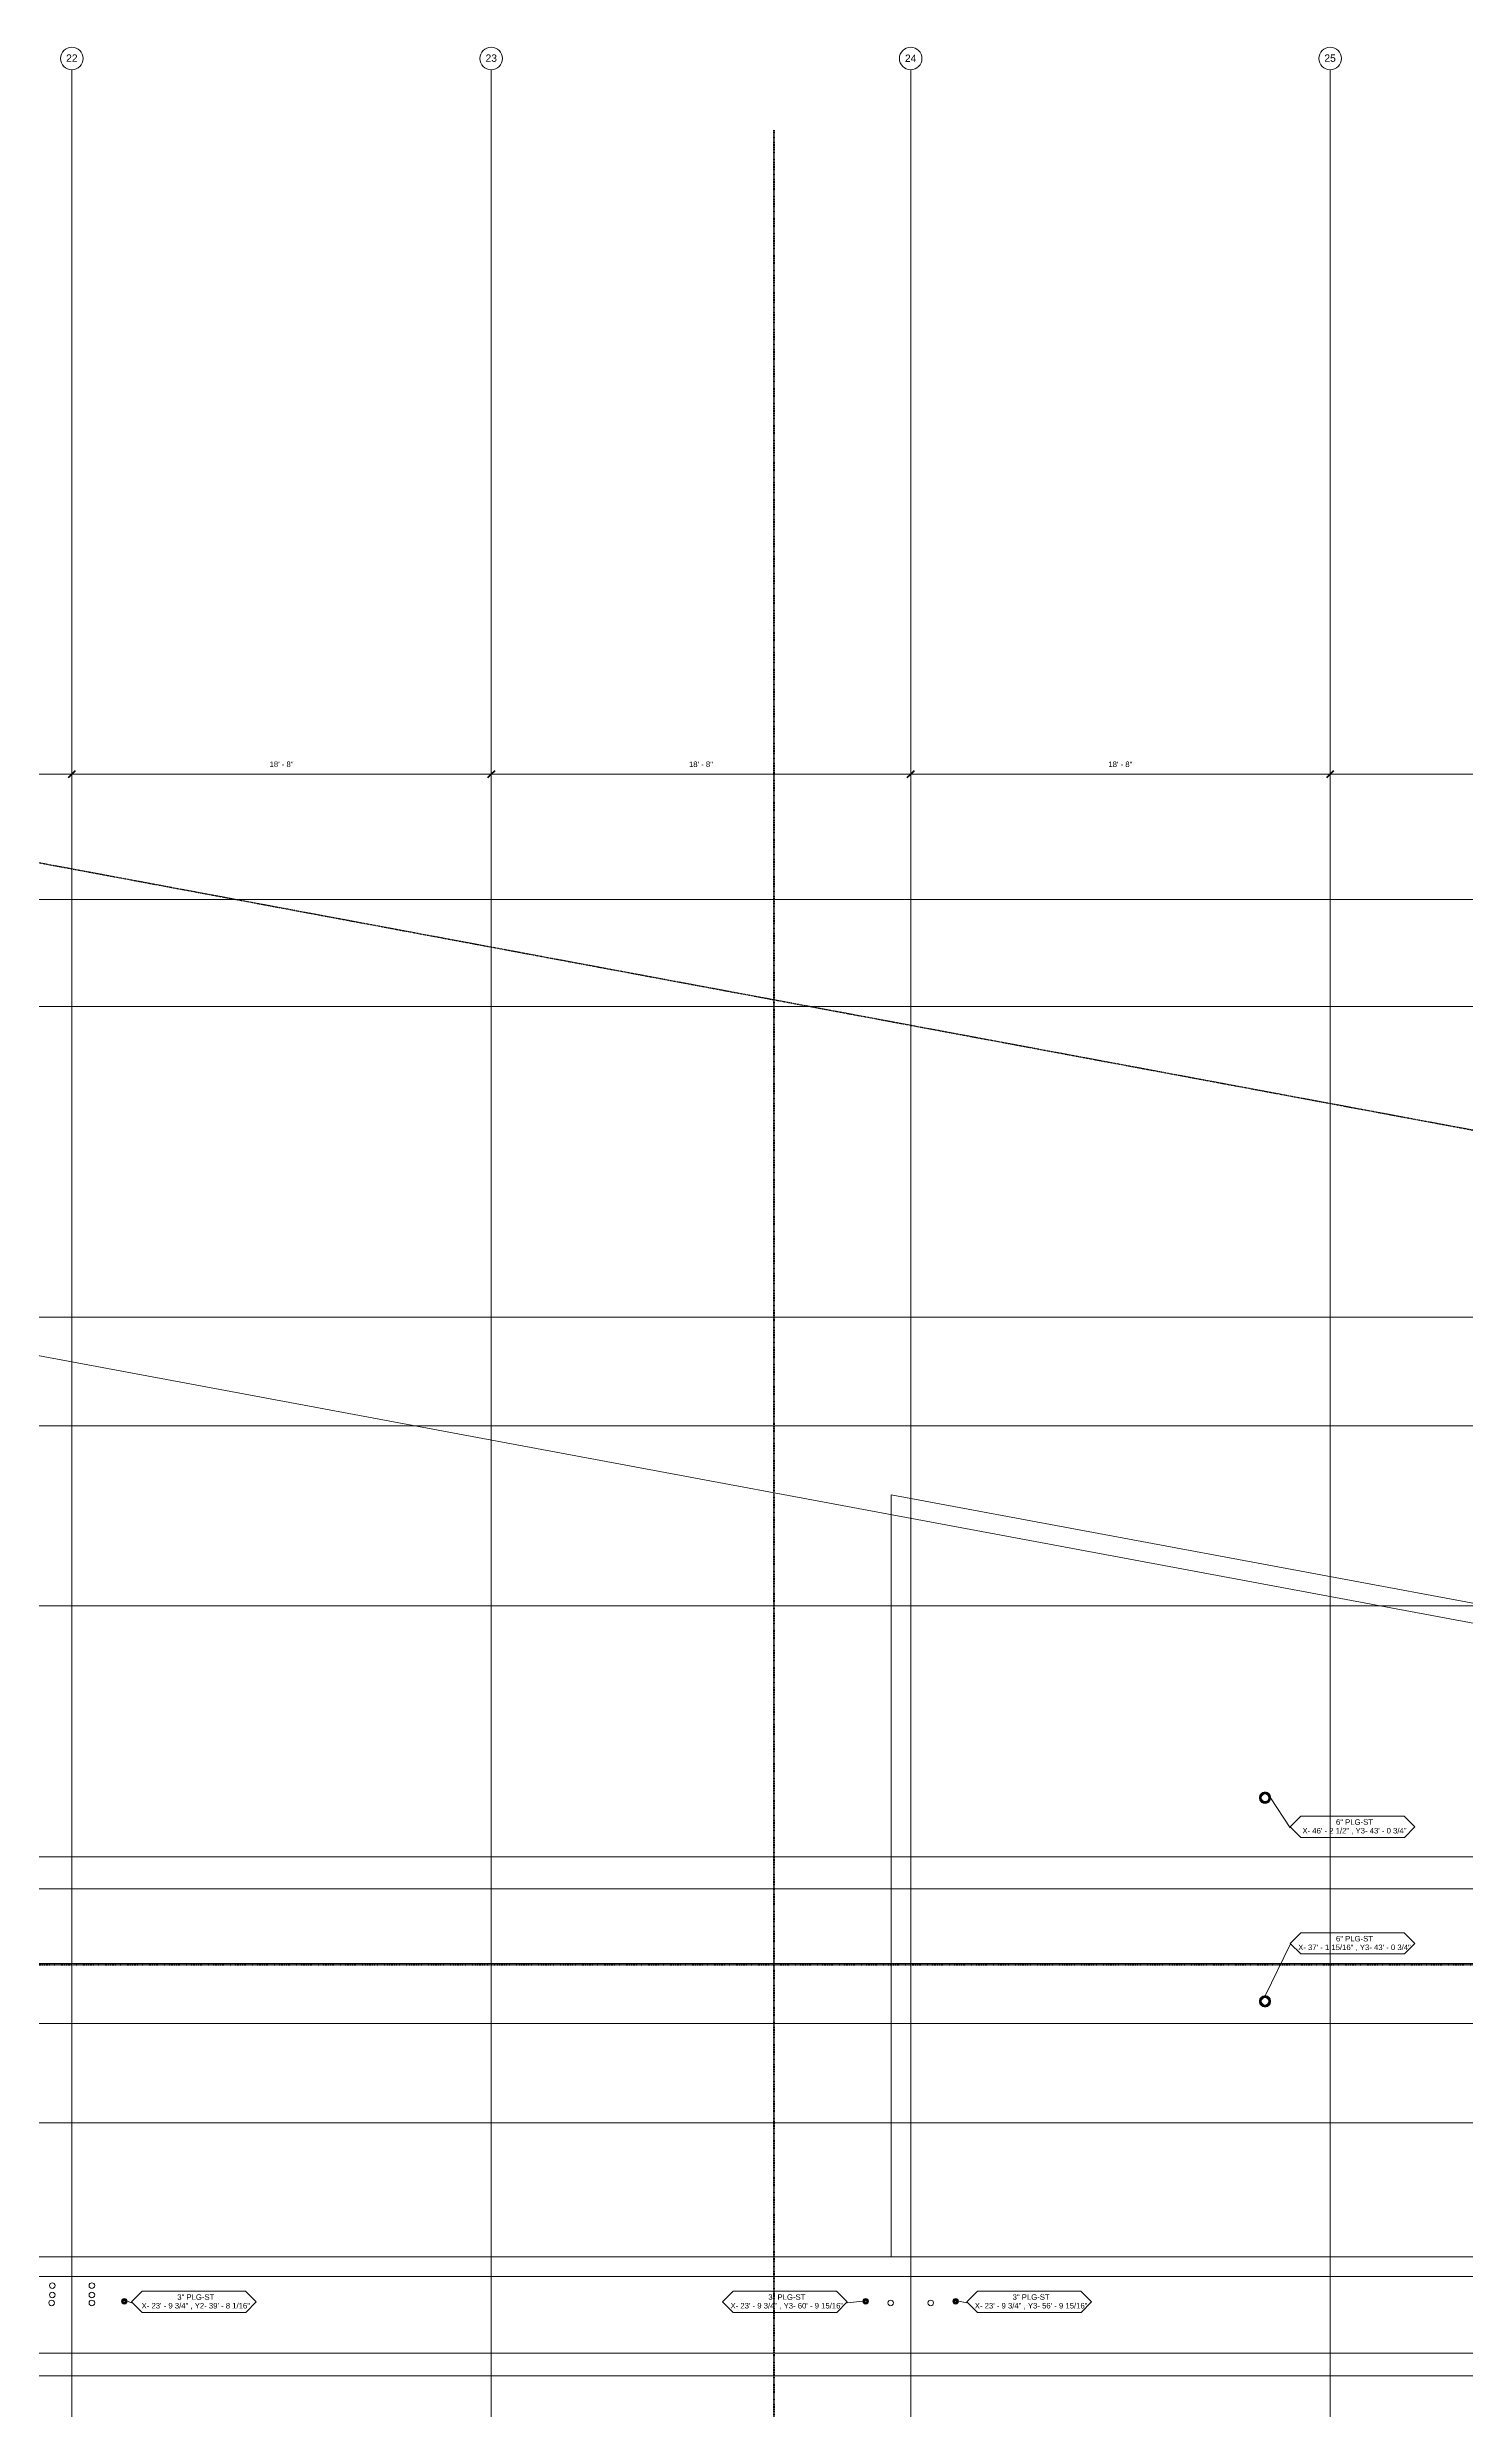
# Model space of a CAD drawing. Header units: inches. Extents: x -3670 to 241, y -250 to 1795.
# Drawn here: x -1473 to -716, y 534 to 1795 of the extents above; entities that cross this region are included whole.
import ezdxf

# ---------------------------------------------------------------- set-up
doc = ezdxf.new("R2010")
doc.units = ezdxf.units.IN
doc.header["$MEASUREMENT"] = 0
doc.linetypes.add('Dash', pattern=[0.25, 0.125, -0.125])
doc.linetypes.add('Double Dash 3_8_', pattern=[1, 0.375, -0.125, 0.125, -0.125, 0.125, -0.125])
for name, color, linetype, lineweight in [('A-ANNO-DIMS', 211, 'Continuous', 9), ('A-ANNO-DIMS-32', 211, 'Continuous', 9), ('A-ANNO-MATC', 214, 'Dash', 140), ('A-DETL-MBND', 5, 'Continuous', 9), ('A-FLOR', 252, 'Continuous', 18), ('A-GENM', 13, 'Continuous', 9), ('A-GENM-IDEN', 13, 'Continuous', 9), ('A-ROOF', 132, 'Continuous', 18), ('C-PROP-LINE', 91, 'Double Dash 3_8_', 30), ('S-GRID', 1, 'Continuous', 9), ('S-GRID-IDEN', 1, 'Continuous', 13)]:
    doc.layers.add(name, color=color, linetype=linetype, lineweight=lineweight)
doc.styles.add('Arial', font='arial.ttf', dxfattribs={"height": 3.934132})
doc.styles.add('Arial_1', font='arial.ttf', dxfattribs={"height": 2.950599})
doc.dimstyles.new('Linear_-_3_32__QAQC', dxfattribs={"dimscale": 12, "dimtxt": 3, "dimasz": 0.333333, "dimexe": 0.25, "dimexo": 0.166667, "dimgap": 0.25, "dimtad": 1, "dimdec": 4, "dimrnd": 0.0625, "dimzin": 1, "dimdsep": 46, "dimlunit": 4, "dimtxsty": 'Arial_1', "dimblk1": 'OBLIQUE', "dimblk2": 'OBLIQUE', "dimsah": 1, "dimcen": 0.09, "dimdle": 0.25, "dimadec": 0, "dimazin": 0, "dimtfac": 1, "dimtdec": 4, "dimtix": 1, "dimtmove": 0, "dimatfit": 3, "dimfxl": 1, "dimtvp": 1, "dimtfill": 1, "dimfrac": 2, "dimtolj": 1, "dimtzin": 0, "dimarcsym": 2})

# ---------------------------------------------------------------- blocks, each defined once
blk = doc.blocks.new('TBC_Round Sleeve - Floor or Wall - TBC_Round Sleeve - Floor or Wall-1542573-01 - SECOND LEVEL - PENENTRATIONS')
at = {"layer": 'A-DETL-MBND'}
h = blk.add_hatch(color=256, dxfattribs=at)
h.paths.add_polyline_path([(-1.5, 0), (-1.4, -0.4), (-1.3, -0.7), (-1.1, -1.1), (-0.7, -1.3), (-0.4, -1.4), (0, -1.5), (0.4, -1.4), (0.8, -1.3), (1.1, -1.1), (1.3, -0.7), (1.4, -0.4), (1.5, 0), (1.4, 0.4), (1.3, 0.8), (1.1, 1.1), (0.8, 1.3), (0.4, 1.4), (0, 1.5), (-0.4, 1.4), (-0.7, 1.3), (-1.1, 1.1), (-1.3, 0.8), (-1.4, 0.4)], flags=0)
h.paths.add_polyline_path([(-0.5, 0), (-0.5, 0.1), (-0.4, 0.3), (-0.4, 0.4), (-0.2, 0.4), (-0.1, 0.5), (0, 0.5), (0.1, 0.5), (0.3, 0.4), (0.4, 0.4), (0.4, 0.3), (0.5, 0.1), (0.5, 0), (0.5, -0.1), (0.4, -0.2), (0.4, -0.4), (0.3, -0.4), (0.1, -0.5), (0, -0.5), (-0.1, -0.5), (-0.2, -0.4), (-0.4, -0.4), (-0.4, -0.2), (-0.5, -0.1)], flags=0)
for radius, start, end in [(1.5, 360, 180), (0.5, 0, 180), (1.5, 180, 360), (0.5, 180, 0)]:
    blk.add_arc((0, 0), radius, start, end, dxfattribs=at)
blk = doc.blocks.new('TBC_Round Sleeve - Floor or Wall - TBC_Round Sleeve - Floor or Wall-1542583-01 - SECOND LEVEL - PENENTRATIONS')
at = {"layer": 'A-GENM'}
h = blk.add_hatch(color=256, dxfattribs=at)
h.paths.add_polyline_path([(-3, 0), (-2.8, -1.1), (-2.1, -2.1), (-1.1, -2.8), (0, -3), (1.1, -2.8), (2.1, -2.1), (2.8, -1.1), (3, 0), (2.8, 1.1), (2.1, 2.1), (1.1, 2.8), (0, 3), (-1.1, 2.8), (-2.1, 2.1), (-2.8, 1.1)], flags=0)
h.paths.add_polyline_path([(-2, 0), (-1.8, 0.9), (-1.2, 1.6), (-0.4, 1.9), (0.4, 1.9), (1.2, 1.6), (1.8, 0.9), (2, 0), (1.8, -0.9), (1.2, -1.6), (0.4, -1.9), (-0.4, -1.9), (-1.2, -1.6), (-1.8, -0.9)], flags=0)
for radius, start, end in [(3, 360, 180), (2, 0, 180), (3, 180, 360), (2, 180, 0)]:
    blk.add_arc((0, 0), radius, start, end, dxfattribs=at)
blk = doc.blocks.new('Family - ___-389244-01 - SECOND LEVEL - PENENTRATIONS')
at = {"layer": 'C-PROP-LINE'}
blk.add_line((-3452, 1727.7), (100, 1065.7), dxfattribs=at)
blk = doc.blocks.new('Grid - 3_16_-139788-01 - SECOND LEVEL - PENENTRATIONS')
at = {"layer": 'S-GRID-IDEN'}
blk.add_circle((0, 0), 0.188, dxfattribs=at)
blk = doc.blocks.new('TBC_Sleeve Element Tag_v2 - Sleeves Located-1541821-01 - SECOND LEVEL - PENENTRATIONS')
at = {"layer": 'A-GENM-IDEN'}
for p, q in [((-0.423, 0.029), (-0.6, -0.148)), ((1.303, 0.029), (-0.423, 0.029)), ((1.482, -0.15), (1.303, 0.029)), ((-0.6, -0.148), (-0.423, -0.325)), ((-0.423, -0.325), (1.307, -0.325)), ((1.307, -0.325), (1.482, -0.15))]:
    blk.add_line(p, q, dxfattribs=at)
blk = doc.blocks.new('DIMBLOCK59-01 - SECOND LEVEL - PENENTRATIONS')
at = {"layer": 'A-ANNO-DIMS-32', "lineweight": 50, "transparency": 16777216}
for p, q in [((-1602, 1406.9), (-1604, 1404.9)), ((-1602, 1406.9), (-1600, 1408.9)), ((-1460, 1406.9), (-1462, 1404.9)), ((-1460, 1406.9), (-1458, 1408.9))]:
    blk.add_line(p, q, dxfattribs=at)
at = {"layer": 'A-ANNO-DIMS-32', "transparency": 16777216}
for p, q in [((-1602, 1407.7), (-1602, 1403.9)), ((-1602, 1406.9), (-1602, 1407.7)), ((-1602, 1406.9), (-1460, 1406.9)), ((-1460, 1407.7), (-1460, 1403.9)), ((-1460, 1406.9), (-1460, 1407.7))]:
    blk.add_line(p, q, dxfattribs=at)
at = {"layer": 'A-ANNO-DIMS-32', "color": 0, "transparency": 16777216, "insert": (-1538.5, 1413.7), "char_height": 2.95, "width": 18, "attachment_point": 1, "line_spacing_factor": 0.938532, "style": 'Arial_1', "bg_fill": 3, "box_fill_scale": 1.25, "bg_fill_color": 0, "bg_fill_transparency": 0}
blk.add_mtext('11\' - 10"', dxfattribs=at)
blk = doc.blocks.new('_Oblique')
at = {"color": 0, "linetype": 'ByBlock', "lineweight": -2}
blk.add_line((-0.5, -0.5), (0.5, 0.5), dxfattribs=at)
blk = doc.blocks.new('DIMBLOCK60-01 - SECOND LEVEL - PENENTRATIONS')
at = {"layer": 'A-ANNO-DIMS-32', "lineweight": 50, "transparency": 16777216}
for p, q in [((-1460, 1406.9), (-1462, 1404.9)), ((-1460, 1406.9), (-1458, 1408.9)), ((-1236, 1406.9), (-1238, 1404.9)), ((-1236, 1406.9), (-1234, 1408.9))]:
    blk.add_line(p, q, dxfattribs=at)
at = {"layer": 'A-ANNO-DIMS-32', "transparency": 16777216}
for p, q in [((-1460, 1407.7), (-1460, 1403.9)), ((-1460, 1406.9), (-1460, 1407.7)), ((-1460, 1406.9), (-1236, 1406.9)), ((-1236, 1407.7), (-1236, 1403.9)), ((-1236, 1406.9), (-1236, 1407.7))]:
    blk.add_line(p, q, dxfattribs=at)
at = {"layer": 'A-ANNO-DIMS-32', "color": 0, "transparency": 16777216, "insert": (-1354.4, 1413.7), "char_height": 2.95, "width": 15.286, "attachment_point": 1, "line_spacing_factor": 0.938532, "style": 'Arial_1', "bg_fill": 3, "box_fill_scale": 1.25, "bg_fill_color": 0, "bg_fill_transparency": 0}
blk.add_mtext('18\' - 8"', dxfattribs=at)
blk = doc.blocks.new('DIMBLOCK61-01 - SECOND LEVEL - PENENTRATIONS')
at = {"layer": 'A-ANNO-DIMS-32', "lineweight": 50, "transparency": 16777216}
for p, q in [((-1236, 1406.9), (-1238, 1404.9)), ((-1236, 1406.9), (-1234, 1408.9)), ((-1012, 1406.9), (-1014, 1404.9)), ((-1012, 1406.9), (-1010, 1408.9))]:
    blk.add_line(p, q, dxfattribs=at)
at = {"layer": 'A-ANNO-DIMS-32', "transparency": 16777216}
for p, q in [((-1236, 1407.7), (-1236, 1403.9)), ((-1236, 1406.9), (-1236, 1407.7)), ((-1236, 1406.9), (-1012, 1406.9)), ((-1012, 1407.7), (-1012, 1403.9)), ((-1012, 1406.9), (-1012, 1407.7))]:
    blk.add_line(p, q, dxfattribs=at)
at = {"layer": 'A-ANNO-DIMS-32', "color": 0, "transparency": 16777216, "insert": (-1130.4, 1413.7), "char_height": 2.95, "width": 15.286, "attachment_point": 1, "line_spacing_factor": 0.938532, "style": 'Arial_1', "bg_fill": 3, "box_fill_scale": 1.25, "bg_fill_color": 0, "bg_fill_transparency": 0}
blk.add_mtext('18\' - 8"', dxfattribs=at)
blk = doc.blocks.new('DIMBLOCK62-01 - SECOND LEVEL - PENENTRATIONS')
at = {"layer": 'A-ANNO-DIMS-32', "lineweight": 50, "transparency": 16777216}
for p, q in [((-1012, 1406.9), (-1014, 1404.9)), ((-1012, 1406.9), (-1010, 1408.9)), ((-788, 1406.9), (-790, 1404.9)), ((-788, 1406.9), (-786, 1408.9))]:
    blk.add_line(p, q, dxfattribs=at)
at = {"layer": 'A-ANNO-DIMS-32', "transparency": 16777216}
for p, q in [((-1012, 1407.7), (-1012, 1403.9)), ((-1012, 1406.9), (-1012, 1407.7)), ((-1012, 1406.9), (-788, 1406.9)), ((-788, 1407.7), (-788, 1403.9)), ((-788, 1406.9), (-788, 1407.7))]:
    blk.add_line(p, q, dxfattribs=at)
at = {"layer": 'A-ANNO-DIMS-32', "color": 0, "transparency": 16777216, "insert": (-906.4, 1413.7), "char_height": 2.95, "width": 15.286, "attachment_point": 1, "line_spacing_factor": 0.938532, "style": 'Arial_1', "bg_fill": 3, "box_fill_scale": 1.25, "bg_fill_color": 0, "bg_fill_transparency": 0}
blk.add_mtext('18\' - 8"', dxfattribs=at)
blk = doc.blocks.new('DIMBLOCK63-01 - SECOND LEVEL - PENENTRATIONS')
at = {"layer": 'A-ANNO-DIMS-32', "lineweight": 50, "transparency": 16777216}
for p, q in [((-788, 1406.9), (-790, 1404.9)), ((-788, 1406.9), (-786, 1408.9)), ((-612, 1406.9), (-614, 1404.9)), ((-612, 1406.9), (-610, 1408.9))]:
    blk.add_line(p, q, dxfattribs=at)
at = {"layer": 'A-ANNO-DIMS-32', "transparency": 16777216}
for p, q in [((-788, 1407.7), (-788, 1403.9)), ((-788, 1406.9), (-788, 1407.7)), ((-788, 1406.9), (-612, 1406.9)), ((-612, 1407.7), (-612, 1403.9)), ((-612, 1406.9), (-612, 1407.7))]:
    blk.add_line(p, q, dxfattribs=at)
at = {"layer": 'A-ANNO-DIMS-32', "color": 0, "transparency": 16777216, "insert": (-706.4, 1413.7), "char_height": 2.95, "width": 15.286, "attachment_point": 1, "line_spacing_factor": 0.938532, "style": 'Arial_1', "bg_fill": 3, "box_fill_scale": 1.25, "bg_fill_color": 0, "bg_fill_transparency": 0}
blk.add_mtext('14\' - 8"', dxfattribs=at)
blk = doc.blocks.new('TBC_Round Sleeve - Floor or Wall - TBC_Round Sleeve - Floor or Wall-1542575-01 - SECOND LEVEL - PENENTRATIONS')
at = {"layer": 'A-DETL-MBND'}
h = blk.add_hatch(color=256, dxfattribs=at)
h.paths.add_polyline_path([(-3, 0), (-2.9, -0.8), (-2.6, -1.5), (-2.1, -2.1), (-1.5, -2.6), (-0.8, -2.9), (0, -3), (0.8, -2.9), (1.5, -2.6), (2.1, -2.1), (2.6, -1.5), (2.9, -0.8), (3, 0), (2.9, 0.8), (2.6, 1.5), (2.1, 2.1), (1.5, 2.6), (0.8, 2.9), (0, 3), (-0.8, 2.9), (-1.5, 2.6), (-2.1, 2.1), (-2.6, 1.5), (-2.9, 0.8), (-3, 0.2)], flags=0)
h.paths.add_polyline_path([(-2, 0), (-1.9, 0.5), (-1.7, 1), (-1.4, 1.4), (-1, 1.7), (-0.5, 1.9), (0, 2), (0.5, 1.9), (1, 1.7), (1.4, 1.4), (1.7, 1), (1.9, 0.5), (2, 0), (1.9, -0.5), (1.7, -1), (1.4, -1.4), (1, -1.7), (0.5, -1.9), (0, -2), (-0.5, -1.9), (-1, -1.7), (-1.4, -1.4), (-1.7, -1), (-1.9, -0.5)], flags=0)
for radius, start, end in [(3, 360, 180), (2, 0, 180), (3, 180, 360), (2, 180, 0)]:
    blk.add_arc((0, 0), radius, start, end, dxfattribs=at)

msp = doc.modelspace()

# ---------------------------------------------------------------- linework, layer by layer
at = {"layer": 'A-ANNO-MATC'}
for p, q in [((-1084.99997, 1750.74758), (-1084.99997, -206.10436)), ((-3669.70326, 771.58092), (239.08765, 771.58092))]:
    msp.add_line(p, q, dxfattribs=at)
at = {"layer": 'A-FLOR'}
msp.add_line((-1022.5, 615.5), (-1591.5, 615.5), dxfattribs=at)
for centre, start, end in [((-1470.44396, 600.09909), 90, 270), ((-1470.44396, 595.09909), 90, 270), ((-1470.44396, 600.09909), 270, 90), ((-1470.44396, 595.09909), 270, 90), ((-1449.30604, 600.09909), 90, 270), ((-1449.30604, 595.09909), 90, 270), ((-1449.30604, 600.09909), 270, 90), ((-1449.30604, 595.09909), 270, 90), ((-1432.00484, 591.7428), 90, 270), ((-1432.00484, 591.7428), 270, 90), ((-1036.00484, 591.7428), 90, 270), ((-1036.00484, 591.7428), 270, 90), ((-988.00484, 591.7428), 90, 270), ((-988.00484, 591.7428), 270, 90), ((-1470.81846, 590.84909), 90, 270), ((-1470.81846, 590.84909), 270, 90), ((-1449.30604, 590.84909), 90, 270), ((-1449.30604, 590.84909), 270, 90), ((-1022.69396, 590.84909), 90, 270), ((-1022.69396, 590.84909), 270, 90), ((-1001.30604, 590.84909), 90, 270), ((-1001.30604, 590.84909), 270, 90)]:
    msp.add_arc(centre, 1.5, start, end, dxfattribs=at)
at = {"layer": 'A-GENM-IDEN'}
for p, q in [((-819.74388, 860.54481), (-809.28738, 844.41367)), ((-822.74388, 754.86146), (-809.28738, 782.16276)), ((-1430.50484, 591.7428), (-1428.11624, 590.84616)), ((-1037.50484, 591.7428), (-1045.84482, 590.84616)), ((-986.50484, 591.7428), (-981.98732, 590.84616))]:
    msp.add_line(p, q, dxfattribs=at)
at = {"layer": 'A-ROOF'}
for p, q in [((-622.5, 947.71006), (-1022.5, 1022.26699)), ((-1022.5, 1022.26699), (-1022.5, 615.5)), ((-1022.5, 615.5), (-622.5, 615.5))]:
    msp.add_line(p, q, dxfattribs=at)
for centre, start, end in [((-822.74388, 860.54481), 90, 270), ((-822.74388, 860.54481), 159.97131929, 200.02868071), ((-822.74388, 860.54481), 114.97131929, 155.02868071), ((-822.74388, 860.54481), 204.97131929, 245.02868071), ((-822.74388, 860.54481), 90, 110.02868071), ((-822.74388, 860.54481), 249.97131929, 270), ((-822.74388, 860.54481), 270, 90), ((-822.74388, 860.54481), 69.97131929, 90), ((-822.74388, 860.54481), 270, 290.02868071), ((-822.74388, 860.54481), 24.97131929, 65.02868071), ((-822.74388, 860.54481), 294.97131929, 335.02868071), ((-822.74388, 860.54481), 339.97131929, 20.02868071), ((-822.74388, 751.86146), 90, 270), ((-822.74388, 751.86146), 159.97131929, 200.02868071), ((-822.74388, 751.86146), 114.97131929, 155.02868071), ((-822.74388, 751.86146), 204.97131929, 245.02868071), ((-822.74388, 751.86146), 90, 110.02868071), ((-822.74388, 751.86146), 249.97131929, 270), ((-822.74388, 751.86146), 270, 90), ((-822.74388, 751.86146), 69.97131929, 90), ((-822.74388, 751.86146), 270, 290.02868071), ((-822.74388, 751.86146), 24.97131929, 65.02868071), ((-822.74388, 751.86146), 294.97131929, 335.02868071), ((-822.74388, 751.86146), 339.97131929, 20.02868071)]:
    msp.add_arc(centre, 3, start, end, dxfattribs=at)
at = {"layer": 'S-GRID'}
for p, q in [((-3580, 1488.28452), (228, 778.50255)), ((-3581, 1340), (227, 1340)), ((-3580, 1282.99986), (228, 1282.99986)), ((-3580, 1117), (228, 1117)), ((-3580, 1059), (228, 1059)), ((228, 963), (-3580, 963)), ((228, 829), (-3580, 829)), ((-3580, 812), (228, 812)), ((-3580, 772), (228, 772)), ((-3580, 740), (228, 740)), ((-3580, 686.99998), (228, 686.99998)), ((-3580, 605), (228, 605)), ((-3564, 564), (228, 564)), ((228, 552), (-3580, 552))]:
    msp.add_line(p, q, dxfattribs=at)

# ---------------------------------------------------------------- block references
at = {"layer": 'A-GENM'}
for name, p, rotation in [('TBC_Round Sleeve - Floor or Wall - TBC_Round Sleeve - Floor or Wall-1542583-01 - SECOND LEVEL - PENENTRATIONS', (-822.74388, 860.54481), 89.9999999999999), ('TBC_Round Sleeve - Floor or Wall - TBC_Round Sleeve - Floor or Wall-1542575-01 - SECOND LEVEL - PENENTRATIONS', (-822.74388, 860.54481), 90), ('TBC_Round Sleeve - Floor or Wall - TBC_Round Sleeve - Floor or Wall-1542583-01 - SECOND LEVEL - PENENTRATIONS', (-822.74388, 751.86146), 89.9999999999999), ('TBC_Round Sleeve - Floor or Wall - TBC_Round Sleeve - Floor or Wall-1542575-01 - SECOND LEVEL - PENENTRATIONS', (-822.74388, 751.86146), 90), ('TBC_Round Sleeve - Floor or Wall - TBC_Round Sleeve - Floor or Wall-1542573-01 - SECOND LEVEL - PENENTRATIONS', (-1432.00484, 591.7428), 90), ('TBC_Round Sleeve - Floor or Wall - TBC_Round Sleeve - Floor or Wall-1542573-01 - SECOND LEVEL - PENENTRATIONS', (-1036.00484, 591.7428), 90), ('TBC_Round Sleeve - Floor or Wall - TBC_Round Sleeve - Floor or Wall-1542573-01 - SECOND LEVEL - PENENTRATIONS', (-988.00484, 591.7428), 90)]:
    msp.add_blockref(name, p, dxfattribs=dict(at, rotation=rotation))
at = {"layer": 'A-GENM-IDEN', "xscale": 31.99999999999999, "yscale": 31.99999999999999, "zscale": 31.99999999999999}
for p in [(-790.10046, 849.79559), (-790.10046, 787.54468), (-1408.92932, 596.22807), (-1093.26541, 596.22807), (-962.8004, 596.22807)]:
    msp.add_blockref('TBC_Sleeve Element Tag_v2 - Sleeves Located-1541821-01 - SECOND LEVEL - PENENTRATIONS', p, dxfattribs=at)
at = {"layer": 'C-PROP-LINE'}
msp.add_blockref('Family - ___-389244-01 - SECOND LEVEL - PENENTRATIONS', (0, 0), dxfattribs=at)
at = {"layer": 'S-GRID-IDEN', "xscale": 31.99999999999999, "yscale": 31.99999999999999, "zscale": 31.99999999999999, "rotation": 180}
for p in [(-1460, 1788.99758), (-1236, 1788.99758), (-788, 1788.99758)]:
    msp.add_blockref('Grid - 3_16_-139788-01 - SECOND LEVEL - PENENTRATIONS', p, dxfattribs=at)
at = {"layer": 'S-GRID-IDEN', "xscale": 31.99999999999999, "yscale": 31.99999999999999, "zscale": 31.99999999999999}
msp.add_blockref('Grid - 3_16_-139788-01 - SECOND LEVEL - PENENTRATIONS', (-1012, 1788.99758), dxfattribs=at)

# ---------------------------------------------------------------- texts
at = {"layer": 'A-GENM-IDEN', "char_height": 2.9505988, "attachment_point": 2, "line_spacing_factor": 0.938532, "style": 'Arial_1'}
for s, insert, width in [('6" PLG-ST\\PX- 46\' - 2 1/2" , Y3- 43\' - 0 3/4"', (-774.97189, 849.038), 66.096), ('6" PLG-ST\\PX- 37\' - 1 15/16" , Y3- 43\' - 0 3/4"', (-774.97189, 786.78709), 71.568), ('3" PLG-ST\\PX- 23\' - 9 3/4" , Y2- 39\' - 8 1/16"', (-1393.80075, 595.47048), 68.832), ('3" PLG-ST\\PX- 23\' - 9 3/4" , Y3- 60\' - 9 15/16"', (-1078.13684, 595.47048), 71.568), ('3" PLG-ST\\PX- 23\' - 9 3/4" , Y3- 56\' - 9 15/16"', (-947.67183, 595.47048), 71.568)]:
    msp.add_mtext(s, dxfattribs=dict(at, insert=insert, width=width))

# ---------------------------------------------------------------- next in the draw order: texts
at = {"layer": 'S-GRID-IDEN', "char_height": 3.934132, "width": 7.296, "attachment_point": 2, "line_spacing_factor": 0.938532, "style": 'Arial', "bg_fill": 3, "box_fill_scale": 1.25, "bg_fill_color": 0, "bg_fill_transparency": 0}
for s, insert in [('22', (-1459.99846, 1791.14882)), ('23', (-1235.99846, 1791.14882)), ('24', (-1012.00154, 1791.08383)), ('25', (-787.99846, 1791.14882))]:
    msp.add_mtext(s, dxfattribs=dict(at, insert=insert))

# ---------------------------------------------------------------- next in the draw order: linework, layer by layer
at = {"layer": 'S-GRID'}
for p, q in [((-1460, 1782.99758), (-1460, -238.35436)), ((-1236, 1782.99758), (-1236, -238.35436)), ((-1012, -238.35436), (-1012, 1782.99758)), ((-788, 1782.99758), (-788, -238.35436))]:
    msp.add_line(p, q, dxfattribs=at)

# ---------------------------------------------------------------- next in the draw order: dimensions: what is measured, and where the dimension line sits
at = {"layer": 'A-ANNO-DIMS'}
dim = msp.add_linear_dim(base=(-1460, 1406.87268), p1=(-1602, 1409.70111), p2=(-1460, 1409.70111), dimstyle='Linear_-_3_32__QAQC', override={"dimpost": '<>', "dimfxl": 142}, dxfattribs=at)
dim.commit()
dim.dimension.update_dxf_attribs({"geometry": 'DIMBLOCK59-01 - SECOND LEVEL - PENENTRATIONS', "text_midpoint": (-1531, 1411.37918)})

# ---------------------------------------------------------------- next in the draw order: dimensions: what is measured, and where the dimension line sits
dim = msp.add_linear_dim(base=(-1236, 1406.87268), p1=(-1460, 1409.70111), p2=(-1236, 1409.70111), dimstyle='Linear_-_3_32__QAQC', override={"dimpost": '<>', "dimfxl": 224}, dxfattribs=at)
dim.commit()
dim.dimension.update_dxf_attribs({"geometry": 'DIMBLOCK60-01 - SECOND LEVEL - PENENTRATIONS', "text_midpoint": (-1348, 1411.37918)})

# ---------------------------------------------------------------- next in the draw order: dimensions: what is measured, and where the dimension line sits
dim = msp.add_linear_dim(base=(-1012, 1406.87268), p1=(-1236, 1409.70111), p2=(-1012, 1409.70111), dimstyle='Linear_-_3_32__QAQC', override={"dimpost": '<>', "dimfxl": 224}, dxfattribs=at)
dim.commit()
dim.dimension.update_dxf_attribs({"geometry": 'DIMBLOCK61-01 - SECOND LEVEL - PENENTRATIONS', "text_midpoint": (-1124, 1411.37918)})

# ---------------------------------------------------------------- next in the draw order: dimensions: what is measured, and where the dimension line sits
dim = msp.add_linear_dim(base=(-788, 1406.87268), p1=(-1012, 1409.70111), p2=(-788, 1409.70111), dimstyle='Linear_-_3_32__QAQC', override={"dimpost": '<>', "dimfxl": 224}, dxfattribs=at)
dim.commit()
dim.dimension.update_dxf_attribs({"geometry": 'DIMBLOCK62-01 - SECOND LEVEL - PENENTRATIONS', "text_midpoint": (-900, 1411.37918)})

# ---------------------------------------------------------------- next in the draw order: dimensions: what is measured, and where the dimension line sits
dim = msp.add_linear_dim(base=(-612, 1406.87268), p1=(-788, 1409.70111), p2=(-612, 1409.70111), dimstyle='Linear_-_3_32__QAQC', override={"dimpost": '<>', "dimfxl": 176}, dxfattribs=at)
dim.commit()
dim.dimension.update_dxf_attribs({"geometry": 'DIMBLOCK63-01 - SECOND LEVEL - PENENTRATIONS', "text_midpoint": (-700, 1411.37918)})

doc.saveas('drawing.dxf')
